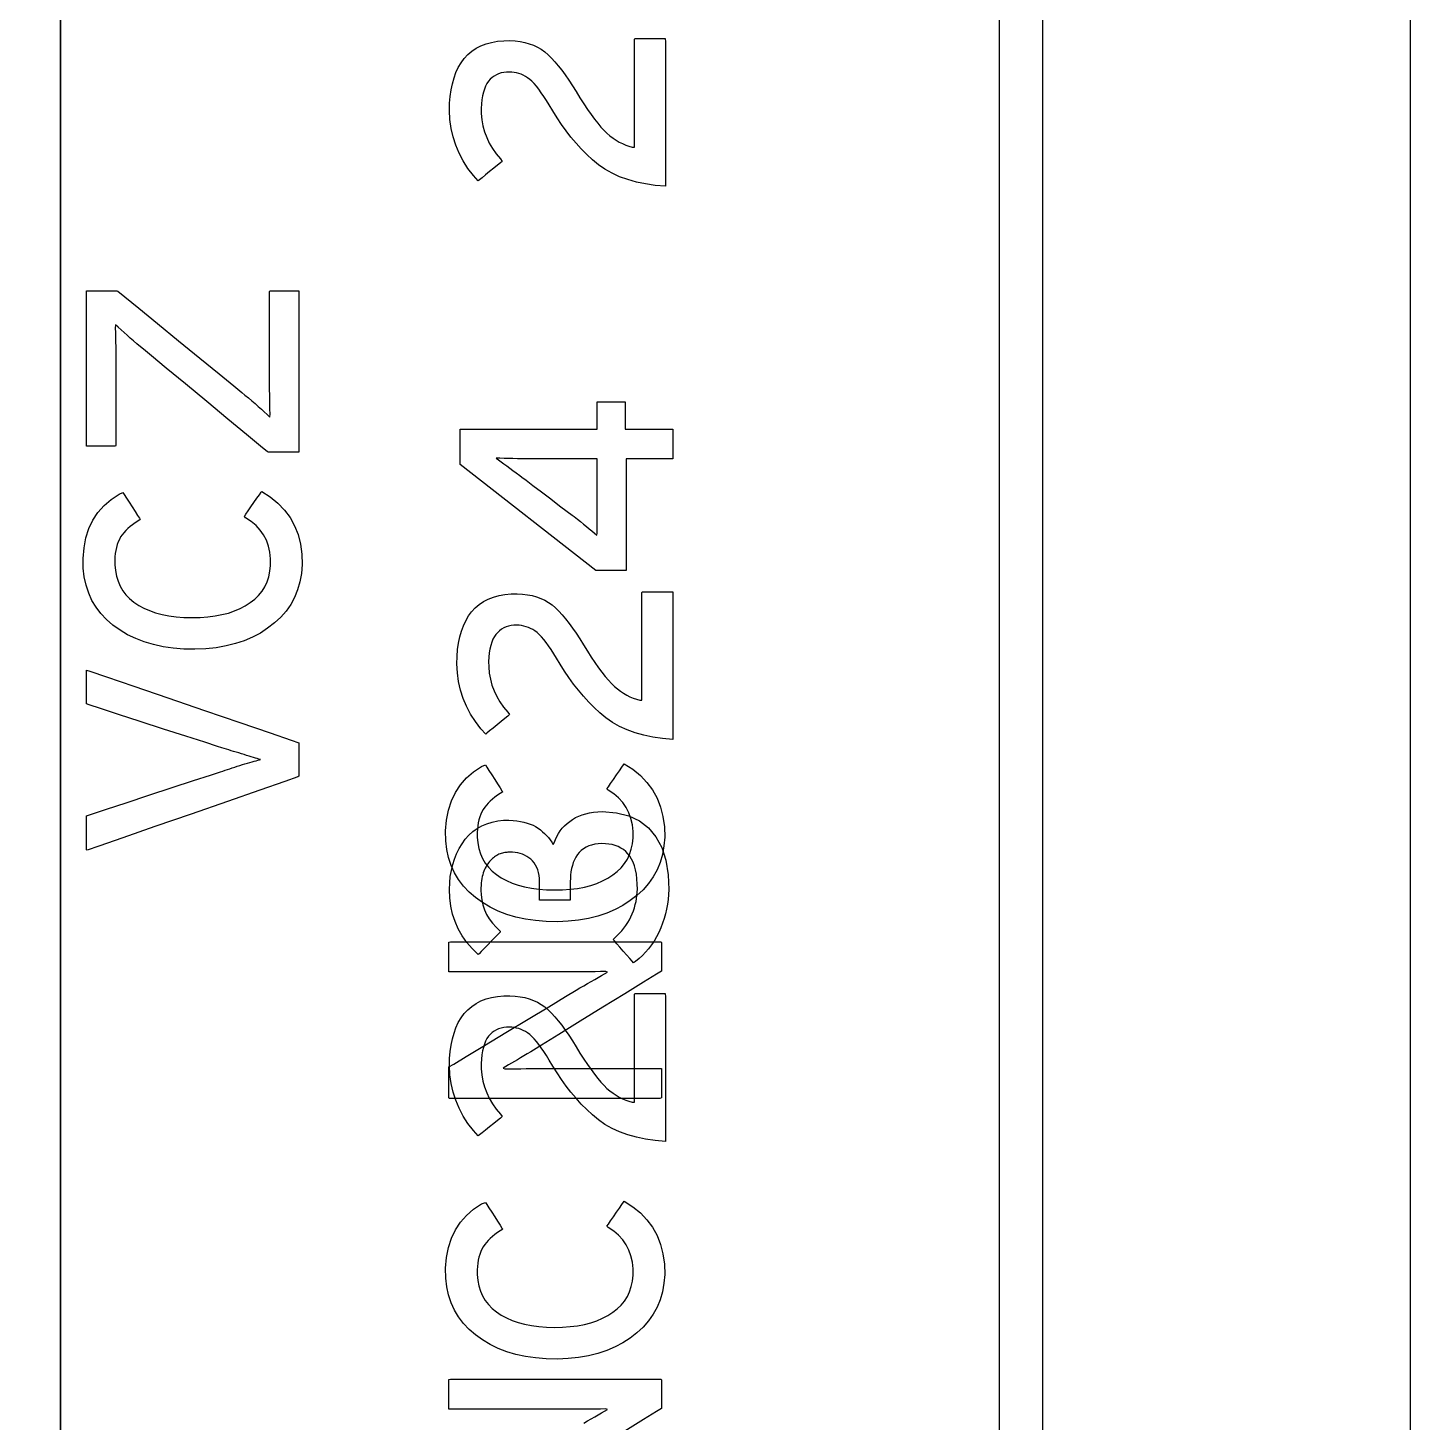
# Model space of a CAD drawing. Extents: x 1 to 47.7, y 0.2 to 33.5.
# Drawn here: x 35.927 to 36.559, y 14.195 to 14.833 of the extents above; entities that cross this region are included whole.
import ezdxf

# ---------------------------------------------------------------- set-up
doc = ezdxf.new("R2010")
doc.units = 0
doc.header["$MEASUREMENT"] = 0
for name, color, linetype in [('1_1__SCREW_TERMINAL_BLOCK_', 7, 'CONTINUOUS'), ('1_2__SCREW_TERMINAL_BLOCK_', 7, 'CONTINUOUS'), ('1_3__CONNECTORIZED_RELAY__', 7, 'CONTINUOUS'), ('1_4__CONNECTORIZED_RELAY__', 7, 'CONTINUOUS'), ('6_0____DWG', 7, 'CONTINUOUS')]:
    doc.layers.add(name, color=color, linetype=linetype)

msp = doc.modelspace()

# ---------------------------------------------------------------- linework, layer by layer
at = {"layer": '1_1__SCREW_TERMINAL_BLOCK_'}
for points in [[(36.39116, 14.14722), (36.39116, 14.19987), (36.39116, 14.25163), (36.39116, 14.30248), (36.39116, 14.35241), (36.39116, 14.40141), (36.39116, 14.44947), (36.39116, 14.49657), (36.39116, 14.5427), (36.39116, 14.58785), (36.39116, 14.632), (36.39116, 14.67515), (36.39116, 14.71727), (36.39116, 14.75836), (36.39116, 14.79841), (36.39116, 14.83739)], [(36.37116, 14.83481), (36.37116, 14.81077), (36.37116, 14.78559), (36.37116, 14.7593), (36.37116, 14.73189), (36.37116, 14.70339), (36.37116, 14.6738), (36.37116, 14.64314), (36.37116, 14.61142), (36.37116, 14.57865), (36.37116, 14.54485), (36.37116, 14.51001), (36.37117, 14.47417), (36.37117, 14.43733), (36.37117, 14.39949), (36.37117, 14.36068), (36.37117, 14.32091), (36.37117, 14.28018), (36.37117, 14.23852), (36.37117, 14.19592), (36.37117, 14.15241)]]:
    msp.add_lwpolyline(points, dxfattribs=at)
for points in [[(36.21848, 14.76066), (36.21382, 14.76106), (36.2094, 14.7617), (36.20521, 14.76257), (36.20126, 14.76368), (36.19756, 14.76502), (36.19409, 14.7666), (36.19085, 14.76842), (36.18786, 14.77047), (36.18511, 14.77276), (36.18251, 14.77519), (36.18002, 14.77773), (36.17761, 14.78037), (36.1753, 14.78311), (36.17308, 14.78595), (36.17095, 14.78889), (36.16892, 14.79193), (36.16698, 14.79507), (36.16537, 14.79782), (36.16411, 14.79985), (36.16289, 14.80172), (36.16171, 14.80342), (36.16057, 14.80497), (36.15947, 14.80635), (36.15841, 14.80758), (36.1574, 14.80864), (36.15642, 14.80954), (36.15546, 14.81025), (36.15448, 14.81086), (36.15348, 14.81139), (36.15247, 14.81183), (36.15143, 14.8122), (36.15038, 14.81249), (36.14932, 14.8127), (36.14823, 14.81283), (36.14712, 14.81288), (36.14582, 14.81284), (36.14456, 14.81269), (36.14336, 14.81244), (36.14223, 14.81208), (36.14117, 14.81162), (36.14018, 14.81105), (36.13926, 14.81037), (36.13841, 14.80959), (36.13762, 14.8087), (36.13689, 14.80764), (36.13625, 14.80644), (36.13569, 14.8051), (36.13523, 14.80361), (36.13485, 14.80199), (36.13457, 14.80022), (36.13437, 14.79831), (36.13427, 14.79626), (36.13428, 14.79385), (36.13454, 14.79101), (36.13504, 14.78824), (36.13578, 14.78554), (36.13675, 14.78291), (36.13796, 14.78035), (36.13941, 14.77786), (36.1411, 14.77545), (36.14303, 14.77311), (36.14383, 14.77199), (36.14304, 14.77135), (36.14169, 14.77025), (36.13998, 14.76886), (36.13811, 14.76734), (36.13627, 14.76584), (36.13466, 14.76453), (36.13348, 14.76356), (36.13291, 14.76311), (36.13071, 14.76556), (36.12819, 14.76884), (36.126, 14.77225), (36.12414, 14.77578), (36.1226, 14.77943), (36.1214, 14.7832), (36.12051, 14.7871), (36.11996, 14.79112), (36.11974, 14.79526), (36.11982, 14.79857), (36.12007, 14.80172), (36.12048, 14.8047), (36.12106, 14.80751), (36.12181, 14.81016), (36.12272, 14.81263), (36.12379, 14.81495), (36.12503, 14.81709), (36.12645, 14.81907), (36.1281, 14.82084), (36.12992, 14.8224), (36.13192, 14.82374), (36.1341, 14.82486), (36.13646, 14.82577), (36.13899, 14.82646), (36.14171, 14.82694), (36.1446, 14.82719), (36.14737, 14.82723), (36.14974, 14.82709), (36.152, 14.82681), (36.15416, 14.82639), (36.1562, 14.82583), (36.15813, 14.82512), (36.15996, 14.82427), (36.16167, 14.82327), (36.16328, 14.82213), (36.16481, 14.82081), (36.16634, 14.81929), (36.1679, 14.81761), (36.16948, 14.81575), (36.17107, 14.81373), (36.17269, 14.81153), (36.17433, 14.80917), (36.17598, 14.80663), (36.17766, 14.80393), (36.17943, 14.80102), (36.18116, 14.7983), (36.18284, 14.79577), (36.18447, 14.79345), (36.18604, 14.79133), (36.18755, 14.78942), (36.18901, 14.78771), (36.19042, 14.7862), (36.19177, 14.7849), (36.19315, 14.78374), (36.19454, 14.78268), (36.19595, 14.78173), (36.19739, 14.78088), (36.19885, 14.78014), (36.20033, 14.77951), (36.20183, 14.77898), (36.20335, 14.77856), (36.20437, 14.77854), (36.20437, 14.78144), (36.20437, 14.78703), (36.20437, 14.79445), (36.20437, 14.8028), (36.20437, 14.81119), (36.20437, 14.81876), (36.20437, 14.8246), (36.20437, 14.82784), (36.20454, 14.82821), (36.20554, 14.82821), (36.20726, 14.82821), (36.20944, 14.82821), (36.21183, 14.82821), (36.21417, 14.82821), (36.21622, 14.82821), (36.21773, 14.82821), (36.21845, 14.82821), (36.21848, 14.82671), (36.21848, 14.82102), (36.21848, 14.81219), (36.21848, 14.80144), (36.21848, 14.78996), (36.21848, 14.77894), (36.21848, 14.76958), (36.21848, 14.76309)], [(36.18962, 14.47466), (36.19606, 14.47411), (36.20174, 14.47268), (36.20665, 14.47038), (36.21079, 14.46721), (36.21417, 14.46316), (36.21679, 14.45824), (36.21863, 14.45245), (36.21972, 14.44578), (36.22003, 14.43904), (36.21992, 14.43676), (36.21971, 14.43451), (36.2194, 14.43228), (36.21899, 14.43007), (36.21848, 14.42789), (36.21787, 14.42573), (36.21716, 14.4236), (36.21635, 14.42149), (36.21543, 14.41941), (36.2144, 14.41739), (36.21329, 14.41548), (36.21209, 14.41367), (36.21082, 14.41197), (36.20946, 14.41036), (36.20801, 14.40886), (36.20649, 14.40747), (36.20488, 14.40617), (36.20386, 14.40555), (36.20327, 14.40623), (36.20219, 14.40746), (36.20079, 14.40907), (36.19922, 14.41087), (36.19765, 14.41266), (36.19625, 14.41427), (36.19517, 14.41551), (36.19458, 14.41619), (36.19522, 14.41686), (36.1964, 14.41794), (36.19752, 14.41905), (36.19856, 14.42021), (36.19953, 14.42139), (36.20043, 14.42262), (36.20126, 14.42388), (36.20201, 14.42518), (36.2027, 14.42652), (36.20331, 14.42791), (36.20385, 14.42931), (36.20433, 14.43071), (36.20473, 14.43212), (36.20505, 14.43353), (36.20531, 14.43494), (36.2055, 14.43635), (36.20562, 14.43777), (36.20566, 14.4392), (36.20562, 14.44152), (36.20547, 14.44385), (36.20521, 14.446), (36.20484, 14.448), (36.20436, 14.44982), (36.20377, 14.45147), (36.20306, 14.45296), (36.20225, 14.45428), (36.20132, 14.45543), (36.20034, 14.45641), (36.19927, 14.45727), (36.19812, 14.45802), (36.19688, 14.45865), (36.19555, 14.45916), (36.19413, 14.45956), (36.19263, 14.45984), (36.19105, 14.46), (36.18937, 14.46004), (36.18773, 14.45993), (36.18619, 14.45971), (36.18476, 14.45938), (36.18342, 14.45894), (36.18218, 14.45838), (36.18104, 14.4577), (36.18001, 14.45691), (36.17907, 14.45601), (36.17825, 14.45499), (36.17754, 14.45386), (36.17691, 14.45266), (36.17638, 14.45139), (36.17593, 14.45004), (36.17557, 14.44862), (36.1753, 14.44713), (36.17512, 14.44556), (36.17502, 14.44391), (36.17501, 14.44288), (36.17501, 14.44232), (36.17501, 14.44131), (36.17501, 14.44), (36.17501, 14.43853), (36.17501, 14.43706), (36.17501, 14.43575), (36.17501, 14.43474), (36.17501, 14.43418), (36.17484, 14.43412), (36.17383, 14.43412), (36.17213, 14.43412), (36.16998, 14.43412), (36.16761, 14.43412), (36.16529, 14.43412), (36.16324, 14.43412), (36.16171, 14.43412), (36.16095, 14.43412), (36.1609, 14.43428), (36.1609, 14.43497), (36.1609, 14.43607), (36.1609, 14.43743), (36.1609, 14.43889), (36.1609, 14.44031), (36.1609, 14.44154), (36.1609, 14.44242), (36.1609, 14.44281), (36.16086, 14.44409), (36.16073, 14.44549), (36.16049, 14.4468), (36.16014, 14.44803), (36.1597, 14.44917), (36.15915, 14.45023), (36.1585, 14.45121), (36.15775, 14.45209), (36.15689, 14.45289), (36.156, 14.45358), (36.15507, 14.45418), (36.1541, 14.4547), (36.15309, 14.45514), (36.15203, 14.4555), (36.15093, 14.45577), (36.14979, 14.45597), (36.1486, 14.45608), (36.14747, 14.45611), (36.14699, 14.4561), (36.1465, 14.45607), (36.14601, 14.45603), (36.14551, 14.45597), (36.145, 14.45589), (36.14448, 14.4558), (36.14396, 14.45569), (36.14342, 14.45556), (36.14289, 14.4554), (36.14236, 14.45517), (36.14184, 14.45491), (36.14134, 14.45462), (36.14084, 14.45431), (36.14036, 14.45396), (36.13989, 14.45359), (36.13943, 14.45319), (36.13899, 14.45276), (36.13854, 14.4523), (36.13808, 14.45181), (36.13765, 14.45128), (36.13723, 14.45073), (36.13684, 14.45013), (36.13646, 14.44951), (36.13611, 14.44885), (36.13578, 14.44815), (36.13546, 14.44742), (36.13518, 14.44665), (36.13494, 14.44581), (36.13473, 14.44493), (36.13455, 14.44401), (36.1344, 14.44303), (36.13428, 14.44202), (36.1342, 14.44095), (36.13414, 14.43985), (36.13412, 14.43869), (36.13419, 14.43662), (36.13449, 14.43425), (36.13502, 14.43197), (36.13577, 14.42977), (36.13674, 14.42765), (36.13794, 14.42561), (36.13937, 14.42366), (36.14102, 14.42178), (36.14289, 14.41999), (36.1429, 14.41947), (36.14201, 14.41856), (36.14066, 14.41718), (36.13902, 14.41552), (36.13729, 14.41376), (36.13563, 14.41207), (36.13423, 14.41065), (36.13326, 14.40966), (36.13289, 14.40929), (36.13012, 14.412), (36.12767, 14.41486), (36.12555, 14.41788), (36.12376, 14.42105), (36.1223, 14.42436), (36.12117, 14.42783), (36.12036, 14.43145), (36.11989, 14.43522), (36.11974, 14.43901), (36.11985, 14.44204), (36.12013, 14.44495), (36.12059, 14.44773), (36.12122, 14.45041), (36.12203, 14.45296), (36.123, 14.4554), (36.12415, 14.45772), (36.12547, 14.45992), (36.12697, 14.46201), (36.12863, 14.46389), (36.13045, 14.46554), (36.13242, 14.46697), (36.13454, 14.46817), (36.1368, 14.46914), (36.13922, 14.46989), (36.14179, 14.4704), (36.14451, 14.47069), (36.14696, 14.47073), (36.14881, 14.47062), (36.15057, 14.47043), (36.15224, 14.47017), (36.15381, 14.46984), (36.15529, 14.46943), (36.15667, 14.46896), (36.15795, 14.4684), (36.15915, 14.46778), (36.16026, 14.46707), (36.16132, 14.46629), (36.16232, 14.46548), (36.16327, 14.46462), (36.16417, 14.46371), (36.16501, 14.46276), (36.16579, 14.46176), (36.16652, 14.46072), (36.16719, 14.45963), (36.16769, 14.4604), (36.16823, 14.46188), (36.16886, 14.46328), (36.16959, 14.46461), (36.17042, 14.46587), (36.17134, 14.46706), (36.17237, 14.46818), (36.17349, 14.46923), (36.17472, 14.4702), (36.17601, 14.47111), (36.17739, 14.47192), (36.17886, 14.47262), (36.18042, 14.47322), (36.18208, 14.47371), (36.18383, 14.4741), (36.18566, 14.47439), (36.18759, 14.47458)], [(36.21848, 14.32387), (36.21382, 14.32427), (36.2094, 14.32491), (36.20521, 14.32578), (36.20126, 14.32689), (36.19756, 14.32824), (36.19409, 14.32982), (36.19085, 14.33163), (36.18786, 14.33368), (36.18511, 14.33596), (36.18251, 14.3384), (36.18002, 14.34094), (36.17761, 14.34358), (36.1753, 14.34632), (36.17308, 14.34916), (36.17095, 14.3521), (36.16892, 14.35515), (36.16698, 14.35829), (36.16537, 14.36103), (36.16411, 14.36307), (36.16289, 14.36493), (36.16171, 14.36664), (36.16057, 14.36819), (36.15947, 14.36957), (36.15841, 14.37079), (36.1574, 14.37185), (36.15642, 14.37274), (36.15546, 14.37346), (36.15448, 14.37407), (36.15348, 14.3746), (36.15247, 14.37505), (36.15143, 14.37541), (36.15038, 14.3757), (36.14932, 14.37591), (36.14823, 14.37604), (36.14712, 14.37608), (36.14582, 14.37604), (36.14456, 14.3759), (36.14336, 14.37564), (36.14223, 14.37529), (36.14117, 14.37482), (36.14018, 14.37425), (36.13926, 14.37358), (36.13841, 14.3728), (36.13762, 14.37191), (36.13689, 14.37085), (36.13625, 14.36965), (36.13569, 14.3683), (36.13523, 14.36682), (36.13485, 14.36519), (36.13457, 14.36343), (36.13437, 14.36152), (36.13427, 14.35948), (36.13428, 14.35707), (36.13454, 14.35422), (36.13504, 14.35145), (36.13578, 14.34875), (36.13675, 14.34612), (36.13796, 14.34356), (36.13941, 14.34108), (36.1411, 14.33866), (36.14303, 14.33632), (36.14383, 14.3352), (36.14304, 14.33455), (36.14169, 14.33346), (36.13998, 14.33207), (36.13811, 14.33055), (36.13627, 14.32905), (36.13466, 14.32774), (36.13348, 14.32678), (36.13291, 14.32632), (36.13071, 14.32877), (36.12819, 14.33206), (36.126, 14.33546), (36.12414, 14.33899), (36.1226, 14.34264), (36.1214, 14.34642), (36.12051, 14.35032), (36.11996, 14.35434), (36.11974, 14.35848), (36.11982, 14.36179), (36.12007, 14.36493), (36.12048, 14.36791), (36.12106, 14.37072), (36.12181, 14.37337), (36.12272, 14.37585), (36.12379, 14.37816), (36.12503, 14.3803), (36.12645, 14.38227), (36.1281, 14.38405), (36.12992, 14.38561), (36.13192, 14.38695), (36.1341, 14.38807), (36.13646, 14.38898), (36.13899, 14.38968), (36.14171, 14.39015), (36.1446, 14.39041), (36.14737, 14.39045), (36.14974, 14.39031), (36.152, 14.39003), (36.15416, 14.38961), (36.1562, 14.38905), (36.15813, 14.38834), (36.15996, 14.38748), (36.16167, 14.38649), (36.16328, 14.38535), (36.16481, 14.38403), (36.16634, 14.38251), (36.1679, 14.38083), (36.16948, 14.37897), (36.17107, 14.37694), (36.17269, 14.37475), (36.17433, 14.37238), (36.17598, 14.36984), (36.17766, 14.36713), (36.17943, 14.36423), (36.18116, 14.3615), (36.18284, 14.35898), (36.18447, 14.35666), (36.18604, 14.35454), (36.18755, 14.35263), (36.18901, 14.35092), (36.19042, 14.34941), (36.19177, 14.3481), (36.19315, 14.34694), (36.19454, 14.34589), (36.19595, 14.34494), (36.19739, 14.34409), (36.19885, 14.34336), (36.20033, 14.34272), (36.20183, 14.3422), (36.20335, 14.34177), (36.20437, 14.34176), (36.20437, 14.34465), (36.20437, 14.35025), (36.20437, 14.35766), (36.20437, 14.36601), (36.20437, 14.3744), (36.20437, 14.38197), (36.20437, 14.38781), (36.20437, 14.39104), (36.20454, 14.39141), (36.20554, 14.39141), (36.20726, 14.39141), (36.20944, 14.39141), (36.21183, 14.39141), (36.21417, 14.39141), (36.21622, 14.39141), (36.21773, 14.39141), (36.21845, 14.39141), (36.21848, 14.38991), (36.21848, 14.38422), (36.21848, 14.3754), (36.21848, 14.36465), (36.21848, 14.35316), (36.21848, 14.34214), (36.21848, 14.33279), (36.21848, 14.3263)]]:
    msp.add_lwpolyline(points, close=True, dxfattribs=at)
at = {"layer": '1_2__SCREW_TERMINAL_BLOCK_'}
for points in [[(35.94187, 12.44902), (35.94187, 15.08261)], [(36.39116, 14.14722), (36.39116, 14.19987), (36.39116, 14.25163), (36.39116, 14.30248), (36.39116, 14.35241), (36.39116, 14.40141), (36.39116, 14.44947), (36.39116, 14.49657), (36.39116, 14.5427), (36.39116, 14.58785), (36.39116, 14.632), (36.39116, 14.67515), (36.39116, 14.71727), (36.39116, 14.75836), (36.39116, 14.79841), (36.39116, 14.83739)], [(36.37116, 14.83481), (36.37116, 14.81077), (36.37116, 14.78559), (36.37116, 14.7593), (36.37116, 14.73189), (36.37116, 14.70339), (36.37116, 14.6738), (36.37116, 14.64314), (36.37116, 14.61142), (36.37116, 14.57865), (36.37116, 14.54485), (36.37116, 14.51001), (36.37117, 14.47417), (36.37117, 14.43733), (36.37117, 14.39949), (36.37117, 14.36068), (36.37117, 14.32091), (36.37117, 14.28018), (36.37117, 14.23852), (36.37117, 14.19592), (36.37117, 14.15241)], [(36.18114, 14.19506), (36.18288, 14.19606), (36.18456, 14.19703), (36.18618, 14.19795), (36.18773, 14.19883), (36.18922, 14.19966), (36.19065, 14.20045), (36.19202, 14.2012), (36.19124, 14.20149), (36.18883, 14.20146), (36.18636, 14.20144), (36.18381, 14.20142), (36.1812, 14.2014), (36.17852, 14.20139), (36.17577, 14.20138), (36.17295, 14.20138), (36.17007, 14.20138), (36.16829, 14.20138), (36.16379, 14.20138), (36.15701, 14.20138), (36.14887, 14.20138), (36.14027, 14.20138), (36.13213, 14.20138), (36.12536, 14.20138), (36.12085, 14.20138), (36.11949, 14.20139), (36.11949, 14.20202), (36.11949, 14.20345), (36.11949, 14.20543), (36.11949, 14.20771), (36.11949, 14.21005), (36.11949, 14.21219), (36.11949, 14.21389), (36.11949, 14.21489), (36.12018, 14.21506), (36.12647, 14.21506), (36.13793, 14.21506), (36.15279, 14.21506), (36.16928, 14.21506), (36.18565, 14.21506), (36.20012, 14.21506), (36.21095, 14.21506), (36.21637, 14.21506), (36.21667, 14.2148), (36.21667, 14.21371), (36.21667, 14.21196), (36.21667, 14.20982), (36.21667, 14.20752), (36.21667, 14.20531), (36.21667, 14.20343), (36.21667, 14.20212), (36.21667, 14.20163), (36.21445, 14.20026), (36.20852, 14.19661), (36.19998, 14.19136)]]:
    msp.add_lwpolyline(points, dxfattribs=at)
for points in [[(36.19965, 14.49654), (36.2036, 14.494), (36.20707, 14.49116), (36.21007, 14.48801), (36.21261, 14.48456), (36.21467, 14.48081), (36.21627, 14.47676), (36.21739, 14.47241), (36.21805, 14.46775), (36.2182, 14.46303), (36.21785, 14.45896), (36.21715, 14.4551), (36.21609, 14.45145), (36.21468, 14.44802), (36.21292, 14.44479), (36.2108, 14.44177), (36.20833, 14.43896), (36.2055, 14.43636), (36.20238, 14.43395), (36.19905, 14.43177), (36.19548, 14.42987), (36.19167, 14.42825), (36.18762, 14.4269), (36.18334, 14.42584), (36.17882, 14.42506), (36.17407, 14.42455), (36.16908, 14.42433), (36.164, 14.42443), (36.15914, 14.42482), (36.15452, 14.42549), (36.15012, 14.42644), (36.14596, 14.42767), (36.14203, 14.42918), (36.13833, 14.43097), (36.13486, 14.43304), (36.13163, 14.43538), (36.12871, 14.4379), (36.12613, 14.44062), (36.12391, 14.44355), (36.12204, 14.4467), (36.12051, 14.45005), (36.11934, 14.45361), (36.11852, 14.45739), (36.11805, 14.46137), (36.11797, 14.46586), (36.11839, 14.47077), (36.11928, 14.47533), (36.12064, 14.47954), (36.12247, 14.48339), (36.12477, 14.48689), (36.12753, 14.49004), (36.13076, 14.49283), (36.13446, 14.49527), (36.13618, 14.49598), (36.13678, 14.49504), (36.13778, 14.49349), (36.13905, 14.49153), (36.14042, 14.4894), (36.14176, 14.48733), (36.14292, 14.48553), (36.14375, 14.48423), (36.14412, 14.48366), (36.14297, 14.48296), (36.14171, 14.48213), (36.14053, 14.48128), (36.13943, 14.48041), (36.13841, 14.47951), (36.13748, 14.47859), (36.13662, 14.47765), (36.13584, 14.47669), (36.13514, 14.47569), (36.13455, 14.47459), (36.13403, 14.47343), (36.13359, 14.47221), (36.13322, 14.47091), (36.13292, 14.46956), (36.13269, 14.46813), (36.13254, 14.46664), (36.13246, 14.46509), (36.13248, 14.46301), (36.13272, 14.46032), (36.13321, 14.45779), (36.13394, 14.45541), (36.1349, 14.45319), (36.13611, 14.45113), (36.13756, 14.44923), (36.13926, 14.44748), (36.14119, 14.44589), (36.14338, 14.44443), (36.14578, 14.44312), (36.14836, 14.44199), (36.15114, 14.44103), (36.1541, 14.44024), (36.15724, 14.43963), (36.16057, 14.43918), (36.16409, 14.43891), (36.1678, 14.43882), (36.17148, 14.43889), (36.17499, 14.43914), (36.17831, 14.43956), (36.18144, 14.44015), (36.1844, 14.44092), (36.18717, 14.44185), (36.18975, 14.44296), (36.19215, 14.44424), (36.19439, 14.44569), (36.19645, 14.44726), (36.19825, 14.44898), (36.1998, 14.45087), (36.20109, 14.45291), (36.20212, 14.45511), (36.2029, 14.45746), (36.20342, 14.45997), (36.20369, 14.46264), (36.20369, 14.46561), (36.20338, 14.46866), (36.20275, 14.47151), (36.20181, 14.47416), (36.20055, 14.47661), (36.19896, 14.47886), (36.19706, 14.48092), (36.19484, 14.48277), (36.1923, 14.48443), (36.19173, 14.48507), (36.1924, 14.48604), (36.19345, 14.48756), (36.19474, 14.48942), (36.19612, 14.49142), (36.19745, 14.49335), (36.19858, 14.49498), (36.19936, 14.49612)], [(36.21667, 14.40164), (36.21445, 14.40027), (36.20852, 14.39662), (36.19998, 14.39136), (36.18994, 14.38518), (36.1795, 14.37876), (36.16978, 14.37277), (36.16187, 14.36791), (36.15688, 14.36484), (36.15528, 14.36386), (36.15376, 14.36294), (36.15228, 14.36206), (36.15084, 14.3612), (36.14944, 14.36038), (36.14809, 14.35959), (36.14678, 14.35882), (36.14552, 14.35809), (36.1443, 14.35738), (36.14509, 14.35708), (36.14742, 14.35709), (36.14983, 14.35709), (36.15232, 14.3571), (36.15488, 14.35712), (36.15752, 14.35714), (36.16023, 14.35716), (36.16302, 14.35718), (36.16588, 14.35721), (36.16767, 14.35722), (36.17219, 14.35722), (36.17899, 14.35722), (36.18717, 14.35722), (36.1958, 14.35722), (36.20398, 14.35722), (36.21079, 14.35722), (36.21531, 14.35722), (36.21667, 14.35721), (36.21667, 14.35657), (36.21667, 14.35514), (36.21667, 14.35316), (36.21667, 14.35088), (36.21667, 14.34854), (36.21667, 14.3464), (36.21667, 14.34471), (36.21667, 14.3437), (36.21599, 14.34353), (36.2097, 14.34353), (36.19824, 14.34353), (36.18338, 14.34353), (36.16689, 14.34353), (36.15052, 14.34353), (36.13604, 14.34353), (36.12522, 14.34353), (36.1198, 14.34353), (36.11949, 14.34381), (36.11949, 14.34498), (36.11949, 14.34685), (36.11949, 14.34914), (36.11949, 14.3516), (36.11949, 14.35397), (36.11949, 14.35599), (36.11949, 14.35739), (36.11949, 14.35791), (36.12166, 14.35922), (36.12743, 14.3627), (36.13574, 14.36772), (36.14551, 14.37361), (36.15567, 14.37974), (36.16513, 14.38545), (36.17282, 14.39009), (36.17768, 14.39302), (36.17933, 14.39401), (36.18114, 14.39506), (36.18288, 14.39607), (36.18456, 14.39703), (36.18618, 14.39795), (36.18773, 14.39883), (36.18922, 14.39967), (36.19065, 14.40046), (36.19202, 14.40121), (36.19124, 14.4015), (36.18883, 14.40147), (36.18636, 14.40145), (36.18381, 14.40143), (36.1812, 14.40141), (36.17852, 14.4014), (36.17577, 14.40139), (36.17295, 14.40138), (36.17007, 14.40138), (36.16829, 14.40138), (36.16379, 14.40138), (36.15701, 14.40138), (36.14887, 14.40138), (36.14027, 14.40138), (36.13213, 14.40138), (36.12536, 14.40138), (36.12085, 14.40138), (36.11949, 14.40139), (36.11949, 14.40203), (36.11949, 14.40346), (36.11949, 14.40544), (36.11949, 14.40772), (36.11949, 14.41005), (36.11949, 14.41219), (36.11949, 14.41389), (36.11949, 14.4149), (36.12018, 14.41507), (36.12647, 14.41507), (36.13793, 14.41507), (36.15279, 14.41507), (36.16928, 14.41507), (36.18565, 14.41507), (36.20012, 14.41507), (36.21095, 14.41507), (36.21637, 14.41507), (36.21667, 14.41481), (36.21667, 14.41371), (36.21667, 14.41197), (36.21667, 14.40983), (36.21667, 14.40753), (36.21667, 14.40532), (36.21667, 14.40344), (36.21667, 14.40213)], [(36.19965, 14.29654), (36.2036, 14.29399), (36.20707, 14.29115), (36.21007, 14.288), (36.21261, 14.28456), (36.21467, 14.2808), (36.21627, 14.27675), (36.21739, 14.2724), (36.21805, 14.26775), (36.2182, 14.26303), (36.21785, 14.25896), (36.21715, 14.2551), (36.21609, 14.25145), (36.21468, 14.24801), (36.21292, 14.24478), (36.2108, 14.24176), (36.20833, 14.23895), (36.2055, 14.23636), (36.20238, 14.23394), (36.19905, 14.23176), (36.19548, 14.22986), (36.19167, 14.22824), (36.18762, 14.2269), (36.18334, 14.22584), (36.17882, 14.22505), (36.17407, 14.22455), (36.16908, 14.22432), (36.164, 14.22442), (36.15914, 14.22481), (36.15452, 14.22549), (36.15012, 14.22644), (36.14596, 14.22767), (36.14203, 14.22918), (36.13833, 14.23096), (36.13486, 14.23303), (36.13163, 14.23538), (36.12871, 14.23789), (36.12613, 14.24061), (36.12391, 14.24355), (36.12204, 14.24669), (36.12051, 14.25004), (36.11934, 14.25361), (36.11852, 14.25738), (36.11805, 14.26136), (36.11797, 14.26585), (36.11839, 14.27076), (36.11928, 14.27533), (36.12064, 14.27953), (36.12247, 14.28339), (36.12477, 14.28689), (36.12753, 14.29003), (36.13076, 14.29283), (36.13446, 14.29527), (36.13618, 14.29597), (36.13678, 14.29504), (36.13778, 14.29348), (36.13905, 14.29152), (36.14042, 14.2894), (36.14176, 14.28732), (36.14292, 14.28552), (36.14375, 14.28423), (36.14412, 14.28366), (36.14297, 14.28295), (36.14171, 14.28212), (36.14053, 14.28127), (36.13943, 14.2804), (36.13841, 14.27951), (36.13748, 14.27859), (36.13662, 14.27765), (36.13584, 14.27668), (36.13514, 14.27568), (36.13455, 14.27459), (36.13403, 14.27343), (36.13359, 14.2722), (36.13322, 14.27091), (36.13292, 14.26955), (36.13269, 14.26813), (36.13254, 14.26664), (36.13246, 14.26508), (36.13248, 14.263), (36.13272, 14.26031), (36.13321, 14.25778), (36.13394, 14.25541), (36.1349, 14.25319), (36.13611, 14.25113), (36.13756, 14.24922), (36.13926, 14.24747), (36.14119, 14.24588), (36.14338, 14.24442), (36.14578, 14.24312), (36.14836, 14.24199), (36.15114, 14.24103), (36.1541, 14.24024), (36.15724, 14.23962), (36.16057, 14.23918), (36.16409, 14.23891), (36.1678, 14.23881), (36.17148, 14.23889), (36.17499, 14.23913), (36.17831, 14.23955), (36.18144, 14.24015), (36.1844, 14.24091), (36.18717, 14.24185), (36.18975, 14.24296), (36.19215, 14.24424), (36.19439, 14.24568), (36.19645, 14.24725), (36.19825, 14.24898), (36.1998, 14.25086), (36.20109, 14.2529), (36.20212, 14.2551), (36.2029, 14.25746), (36.20342, 14.25997), (36.20369, 14.26263), (36.20369, 14.26561), (36.20338, 14.26866), (36.20275, 14.2715), (36.20181, 14.27415), (36.20055, 14.2766), (36.19896, 14.27886), (36.19706, 14.28091), (36.19484, 14.28277), (36.1923, 14.28442), (36.19173, 14.28506), (36.1924, 14.28603), (36.19345, 14.28755), (36.19474, 14.28942), (36.19612, 14.29142), (36.19745, 14.29334), (36.19858, 14.29498), (36.19936, 14.29611)]]:
    msp.add_lwpolyline(points, close=True, dxfattribs=at)
at = {"layer": '1_3__CONNECTORIZED_RELAY__'}
for points in [[(36.37116, 14.86327), (36.37116, 14.82529), (36.37116, 14.78457), (36.37116, 14.74117), (36.37116, 14.69513), (36.37116, 14.64649), (36.37116, 14.5953), (36.37116, 14.54161), (36.37117, 14.48545), (36.37117, 14.42688), (36.37117, 14.36595), (36.37117, 14.30269), (36.37117, 14.23715), (36.37117, 14.16938)], [(36.39116, 14.17073), (36.39116, 14.22298), (36.39116, 14.27434), (36.39116, 14.32478), (36.39116, 14.3743), (36.39116, 14.42289), (36.39116, 14.47052), (36.39116, 14.51719), (36.39116, 14.56289), (36.39116, 14.6076), (36.39116, 14.65131), (36.39116, 14.694), (36.39116, 14.73566), (36.39116, 14.77629), (36.39116, 14.81586), (36.39116, 14.85437)], [(36.20003, 14.64962), (36.22187, 14.64962), (36.22187, 14.63593), (36.20051, 14.63593), (36.20051, 14.58496), (36.1866, 14.58496), (36.12469, 14.63346), (36.12469, 14.64962), (36.18722, 14.64962), (36.18722, 14.6621), (36.20003, 14.6621), (36.20003, 14.64962)]]:
    msp.add_lwpolyline(points, dxfattribs=at)
for points in [[(36.05089, 14.63901), (36.05037, 14.63901), (36.04899, 14.63901), (36.04701, 14.63901), (36.04467, 14.63901), (36.04225, 14.63901), (36.03998, 14.63901), (36.03815, 14.63901), (36.03699, 14.63901), (36.03654, 14.63916), (36.03334, 14.64181), (36.02695, 14.6471), (36.0184, 14.65417), (36.00873, 14.66216), (35.999, 14.67022), (35.99023, 14.67748), (35.98346, 14.68307), (35.97975, 14.68615), (35.97841, 14.68726), (35.97681, 14.6886), (35.97526, 14.68992), (35.97377, 14.69121), (35.97232, 14.69248), (35.97092, 14.69372), (35.96958, 14.69494), (35.96828, 14.69613), (35.96704, 14.6973), (35.96691, 14.69577), (35.96697, 14.69373), (35.96701, 14.69162), (35.96705, 14.68945), (35.96708, 14.6872), (35.96711, 14.68488), (35.96712, 14.68249), (35.96713, 14.68003), (35.96714, 14.67784), (35.96714, 14.67617), (35.96714, 14.6724), (35.96714, 14.66718), (35.96714, 14.66116), (35.96714, 14.655), (35.96714, 14.64936), (35.96714, 14.64489), (35.96714, 14.64224), (35.96704, 14.64179), (35.96617, 14.64179), (35.96459, 14.64179), (35.96254, 14.64179), (35.96026, 14.64179), (35.958, 14.64179), (35.956, 14.64179), (35.9545, 14.64179), (35.95375, 14.64179), (35.95371, 14.64315), (35.95371, 14.64896), (35.95371, 14.65818), (35.95371, 14.66952), (35.95371, 14.68169), (35.95371, 14.69339), (35.95371, 14.70335), (35.95371, 14.71027), (35.95371, 14.71286), (35.95422, 14.71286), (35.9556, 14.71286), (35.95758, 14.71286), (35.9599, 14.71286), (35.96232, 14.71286), (35.96457, 14.71286), (35.9664, 14.71286), (35.96756, 14.71286), (35.96801, 14.71272), (35.97121, 14.7101), (35.97761, 14.70487), (35.98616, 14.69788), (35.99584, 14.68998), (36.00558, 14.68201), (36.01436, 14.67484), (36.02113, 14.6693), (36.02485, 14.66626), (36.0262, 14.66517), (36.02781, 14.66385), (36.02936, 14.66255), (36.03087, 14.66126), (36.03231, 14.66), (36.03371, 14.65875), (36.03505, 14.65752), (36.03633, 14.65631), (36.03756, 14.65512), (36.03768, 14.65664), (36.03763, 14.65868), (36.03759, 14.66079), (36.03755, 14.66297), (36.03752, 14.66522), (36.03749, 14.66754), (36.03747, 14.66993), (36.03746, 14.67238), (36.03746, 14.67458), (36.03746, 14.67635), (36.03746, 14.68036), (36.03746, 14.6859), (36.03746, 14.69229), (36.03746, 14.69883), (36.03746, 14.70482), (36.03746, 14.70957), (36.03746, 14.71239), (36.03756, 14.71286), (36.03843, 14.71286), (36.04001, 14.71286), (36.04206, 14.71286), (36.04434, 14.71286), (36.0466, 14.71286), (36.0486, 14.71286), (36.0501, 14.71286), (36.05085, 14.71286), (36.05089, 14.71146), (36.05089, 14.70541), (36.05089, 14.69583), (36.05089, 14.68405), (36.05089, 14.67141), (36.05089, 14.65924), (36.05089, 14.6489), (36.05089, 14.64171)], [(36.14105, 14.63633), (36.14217, 14.63553), (36.14337, 14.63469), (36.14463, 14.63378), (36.14595, 14.63281), (36.14734, 14.63179), (36.14879, 14.63071), (36.15031, 14.62957), (36.15189, 14.62838), (36.1529, 14.62761), (36.15477, 14.62619), (36.1579, 14.62382), (36.16182, 14.62085), (36.16605, 14.61764), (36.17011, 14.61456), (36.17352, 14.61198), (36.1758, 14.61025), (36.17671, 14.60956), (36.17823, 14.6084), (36.17969, 14.60726), (36.18108, 14.60616), (36.18241, 14.60509), (36.18367, 14.60405), (36.18486, 14.60305), (36.18599, 14.60207), (36.18706, 14.60112), (36.18735, 14.60197), (36.18735, 14.60357), (36.18734, 14.60525), (36.18733, 14.60698), (36.18731, 14.60878), (36.18729, 14.61065), (36.18727, 14.61258), (36.18724, 14.61457), (36.18722, 14.6161), (36.18722, 14.61728), (36.18722, 14.61963), (36.18722, 14.62275), (36.18722, 14.62624), (36.18722, 14.6297), (36.18722, 14.63273), (36.18722, 14.63493), (36.18722, 14.63592), (36.18639, 14.63593), (36.18369, 14.63593), (36.17964, 14.63593), (36.17483, 14.63593), (36.16981, 14.63593), (36.16515, 14.63593), (36.16143, 14.63593), (36.15921, 14.63593), (36.15779, 14.63594), (36.1554, 14.63598), (36.1531, 14.63602), (36.15088, 14.63606), (36.14874, 14.6361), (36.14669, 14.63615), (36.14473, 14.63621), (36.14284, 14.63626)], [(36.03387, 14.62112), (36.03781, 14.61858), (36.04129, 14.61573), (36.04429, 14.61258), (36.04682, 14.60913), (36.04889, 14.60538), (36.05048, 14.60133), (36.05161, 14.59698), (36.05227, 14.59232), (36.05242, 14.5876), (36.05207, 14.58353), (36.05136, 14.57967), (36.05031, 14.57602), (36.0489, 14.57259), (36.04713, 14.56936), (36.04501, 14.56634), (36.04254, 14.56354), (36.03972, 14.56094), (36.03659, 14.55852), (36.03326, 14.55634), (36.02969, 14.55444), (36.02588, 14.55282), (36.02184, 14.55148), (36.01756, 14.55041), (36.01304, 14.54963), (36.00828, 14.54912), (36.00329, 14.54889), (35.99821, 14.549), (35.99336, 14.54939), (35.98873, 14.55007), (35.98434, 14.55102), (35.98018, 14.55225), (35.97624, 14.55376), (35.97255, 14.55555), (35.96908, 14.55762), (35.96584, 14.55996), (35.96292, 14.56247), (35.96035, 14.56519), (35.95812, 14.56812), (35.95625, 14.57127), (35.95473, 14.57462), (35.95356, 14.57818), (35.95274, 14.58196), (35.95227, 14.58594), (35.95219, 14.59043), (35.95261, 14.59535), (35.9535, 14.59991), (35.95485, 14.60411), (35.95668, 14.60797), (35.95898, 14.61147), (35.96174, 14.61461), (35.96497, 14.61741), (35.96867, 14.61985), (35.97039, 14.62056), (35.97099, 14.61962), (35.972, 14.61807), (35.97326, 14.61611), (35.97463, 14.61398), (35.97597, 14.61191), (35.97713, 14.61011), (35.97797, 14.60881), (35.97833, 14.60824), (35.97718, 14.60753), (35.97592, 14.6067), (35.97474, 14.60585), (35.97365, 14.60498), (35.97263, 14.60408), (35.97169, 14.60316), (35.97083, 14.60222), (35.97005, 14.60126), (35.96936, 14.60027), (35.96877, 14.59917), (35.96825, 14.59801), (35.9678, 14.59678), (35.96743, 14.59549), (35.96713, 14.59413), (35.96691, 14.59271), (35.96675, 14.59122), (35.96667, 14.58967), (35.96669, 14.58758), (35.96694, 14.58489), (35.96742, 14.58236), (35.96815, 14.57998), (35.96912, 14.57777), (35.97033, 14.5757), (35.97178, 14.5738), (35.97347, 14.57205), (35.9754, 14.57046), (35.9776, 14.56899), (35.97999, 14.56769), (35.98258, 14.56656), (35.98535, 14.5656), (35.98831, 14.56482), (35.99146, 14.5642), (35.99479, 14.56376), (35.99831, 14.56349), (36.00201, 14.5634), (36.0057, 14.56347), (36.0092, 14.56372), (36.01252, 14.56413), (36.01566, 14.56473), (36.01861, 14.56549), (36.02138, 14.56642), (36.02397, 14.56753), (36.02637, 14.56881), (36.0286, 14.57026), (36.03066, 14.57183), (36.03247, 14.57356), (36.03401, 14.57544), (36.0353, 14.57748), (36.03634, 14.57968), (36.03711, 14.58203), (36.03764, 14.58455), (36.0379, 14.58722), (36.0379, 14.59019), (36.03759, 14.59324), (36.03697, 14.59609), (36.03602, 14.59874), (36.03476, 14.60119), (36.03318, 14.60344), (36.03128, 14.60549), (36.02906, 14.60735), (36.02652, 14.60901), (36.02595, 14.60965), (36.02661, 14.61062), (36.02766, 14.61214), (36.02895, 14.614), (36.03033, 14.616), (36.03166, 14.61793), (36.03279, 14.61956), (36.03357, 14.6207)], [(36.22187, 14.50769), (36.21721, 14.50809), (36.21279, 14.50873), (36.2086, 14.5096), (36.20465, 14.51071), (36.20095, 14.51205), (36.19748, 14.51363), (36.19424, 14.51545), (36.19125, 14.5175), (36.1885, 14.51979), (36.1859, 14.52222), (36.18341, 14.52476), (36.181, 14.5274), (36.17869, 14.53014), (36.17647, 14.53298), (36.17435, 14.53592), (36.17231, 14.53896), (36.17038, 14.5421), (36.16876, 14.54485), (36.1675, 14.54688), (36.16628, 14.54875), (36.1651, 14.55045), (36.16396, 14.552), (36.16286, 14.55338), (36.16181, 14.55461), (36.16079, 14.55567), (36.15981, 14.55657), (36.15885, 14.55728), (36.15787, 14.55789), (36.15687, 14.55842), (36.15586, 14.55886), (36.15483, 14.55923), (36.15378, 14.55952), (36.15271, 14.55973), (36.15162, 14.55986), (36.15051, 14.55991), (36.14921, 14.55987), (36.14795, 14.55972), (36.14675, 14.55947), (36.14562, 14.55911), (36.14456, 14.55865), (36.14357, 14.55808), (36.14265, 14.5574), (36.1418, 14.55662), (36.14101, 14.55573), (36.14028, 14.55467), (36.13964, 14.55347), (36.13908, 14.55213), (36.13862, 14.55064), (36.13824, 14.54902), (36.13796, 14.54725), (36.13777, 14.54534), (36.13766, 14.54329), (36.13767, 14.54088), (36.13793, 14.53804), (36.13843, 14.53527), (36.13917, 14.53256), (36.14014, 14.52994), (36.14135, 14.52738), (36.1428, 14.52489), (36.14449, 14.52248), (36.14642, 14.52014), (36.14723, 14.51902), (36.14643, 14.51838), (36.14508, 14.51728), (36.14338, 14.51589), (36.1415, 14.51436), (36.13966, 14.51287), (36.13805, 14.51156), (36.13687, 14.51059), (36.13631, 14.51014), (36.1341, 14.51259), (36.13158, 14.51587), (36.12939, 14.51928), (36.12753, 14.52281), (36.12599, 14.52646), (36.12479, 14.53023), (36.12391, 14.53413), (36.12335, 14.53815), (36.12313, 14.54229), (36.12321, 14.5456), (36.12346, 14.54875), (36.12387, 14.55173), (36.12445, 14.55454), (36.1252, 14.55719), (36.12611, 14.55966), (36.12718, 14.56198), (36.12842, 14.56412), (36.12984, 14.5661), (36.13149, 14.56787), (36.13331, 14.56943), (36.13531, 14.57077), (36.13749, 14.57189), (36.13985, 14.5728), (36.14239, 14.57349), (36.1451, 14.57397), (36.14799, 14.57422), (36.15076, 14.57426), (36.15313, 14.57412), (36.15539, 14.57384), (36.15755, 14.57342), (36.15959, 14.57286), (36.16152, 14.57215), (36.16335, 14.5713), (36.16506, 14.5703), (36.16667, 14.56916), (36.1682, 14.56784), (36.16973, 14.56632), (36.17129, 14.56464), (36.17287, 14.56278), (36.17447, 14.56076), (36.17608, 14.55856), (36.17772, 14.5562), (36.17937, 14.55366), (36.18105, 14.55096), (36.18282, 14.54805), (36.18455, 14.54532), (36.18623, 14.5428), (36.18786, 14.54048), (36.18943, 14.53836), (36.19094, 14.53645), (36.1924, 14.53474), (36.19381, 14.53323), (36.19517, 14.53193), (36.19654, 14.53076), (36.19793, 14.52971), (36.19935, 14.52876), (36.20078, 14.52791), (36.20224, 14.52717), (36.20372, 14.52654), (36.20522, 14.52601), (36.20674, 14.52559), (36.20776, 14.52557), (36.20776, 14.52847), (36.20776, 14.53406), (36.20776, 14.54147), (36.20776, 14.54982), (36.20776, 14.55822), (36.20776, 14.56578), (36.20776, 14.57162), (36.20776, 14.57485), (36.20793, 14.57522), (36.20894, 14.57522), (36.21065, 14.57522), (36.21283, 14.57522), (36.21522, 14.57522), (36.21756, 14.57522), (36.21962, 14.57522), (36.22113, 14.57522), (36.22184, 14.57522), (36.22187, 14.57373), (36.22187, 14.56803), (36.22187, 14.55921), (36.22187, 14.54846), (36.22187, 14.53698), (36.22187, 14.52596), (36.22187, 14.51661), (36.22187, 14.51012)], [(36.05089, 14.50609), (36.05089, 14.50552), (36.05089, 14.504), (36.05089, 14.50181), (36.05089, 14.49924), (36.05089, 14.49658), (36.05089, 14.49412), (36.05089, 14.49214), (36.05089, 14.49093), (36.05039, 14.49052), (36.04439, 14.48844), (36.03304, 14.48449), (36.01815, 14.47932), (36.00153, 14.47354), (35.985, 14.4678), (35.97036, 14.46271), (35.95942, 14.45891), (35.95399, 14.45702), (35.95371, 14.45724), (35.95371, 14.45857), (35.95371, 14.46067), (35.95371, 14.46324), (35.95371, 14.46598), (35.95371, 14.4686), (35.95371, 14.47081), (35.95371, 14.4723), (35.95373, 14.4728), (35.95642, 14.47368), (35.96285, 14.47578), (35.97184, 14.47872), (35.98225, 14.48213), (35.99292, 14.48562), (36.0027, 14.48882), (36.01044, 14.49135), (36.01497, 14.49284), (36.01614, 14.49323), (36.01718, 14.49358), (36.01824, 14.49393), (36.01932, 14.49429), (36.02042, 14.49466), (36.02154, 14.49504), (36.02269, 14.49541), (36.02385, 14.4958), (36.02503, 14.49619), (36.02622, 14.49653), (36.02736, 14.49685), (36.02844, 14.49715), (36.02946, 14.49743), (36.03041, 14.49769), (36.0313, 14.49793), (36.03212, 14.49815), (36.03288, 14.49835), (36.03334, 14.49852), (36.03261, 14.4987), (36.03183, 14.4989), (36.03098, 14.49914), (36.03007, 14.4994), (36.0291, 14.4997), (36.02806, 14.50002), (36.02696, 14.50037), (36.02579, 14.50075), (36.02458, 14.50113), (36.02338, 14.50149), (36.0222, 14.50184), (36.02104, 14.50218), (36.01991, 14.50252), (36.01881, 14.50285), (36.01773, 14.50318), (36.01667, 14.5035), (36.01564, 14.50382), (36.01363, 14.50447), (36.00781, 14.50635), (35.99922, 14.50913), (35.98901, 14.51244), (35.97832, 14.5159), (35.96831, 14.51913), (35.96014, 14.52178), (35.95495, 14.52346), (35.95371, 14.5239), (35.95371, 14.52477), (35.95371, 14.52653), (35.95371, 14.52888), (35.95371, 14.53153), (35.95371, 14.5342), (35.95371, 14.53659), (35.95371, 14.53841), (35.95371, 14.53938), (35.95521, 14.53894), (35.96285, 14.53632), (35.97535, 14.53203), (35.99089, 14.52669), (36.00766, 14.52093), (36.02386, 14.51537), (36.03767, 14.51063), (36.04728, 14.50733)]]:
    msp.add_lwpolyline(points, close=True, dxfattribs=at)
at = {"layer": '1_4__CONNECTORIZED_RELAY__'}
for points in [[(35.92407, 15.10249), (35.92758, 15.10179), (35.93085, 15.1005), (35.9338, 15.09868), (35.93638, 15.09639), (35.93853, 15.09369), (35.9402, 15.09063), (35.94132, 15.08729), (35.94184, 15.0837), (35.94187, 15.03536), (35.94187, 14.82851), (35.94187, 14.49831), (35.94187, 14.08985)], [(36.39116, 14.16193), (36.39116, 14.21578), (36.39116, 14.26868), (36.39116, 14.32061), (36.39116, 14.37158), (36.39116, 14.42155), (36.39116, 14.47052), (36.39116, 14.51848), (36.39116, 14.5654), (36.39116, 14.61128), (36.39116, 14.6561), (36.39116, 14.69985), (36.39116, 14.74251), (36.39116, 14.78407), (36.39116, 14.82451), (36.39116, 14.86383)], [(36.37116, 14.83985), (36.37116, 14.81393), (36.37116, 14.78682), (36.37116, 14.75854), (36.37116, 14.7291), (36.37116, 14.6985), (36.37116, 14.66678), (36.37116, 14.63393), (36.37116, 14.59997), (36.37116, 14.56492), (36.37116, 14.52879), (36.37117, 14.49158), (36.37117, 14.45333), (36.37117, 14.41402), (36.37117, 14.37369), (36.37117, 14.33234), (36.37117, 14.28999), (36.37117, 14.24665), (36.37117, 14.20233), (36.37117, 14.15704)], [(36.18114, 14.19506), (36.18288, 14.19606), (36.18456, 14.19703), (36.18618, 14.19795), (36.18773, 14.19883), (36.18922, 14.19966), (36.19065, 14.20045), (36.19202, 14.2012), (36.19124, 14.20149), (36.18883, 14.20146), (36.18636, 14.20144), (36.18381, 14.20142), (36.1812, 14.2014), (36.17852, 14.20139), (36.17577, 14.20138), (36.17295, 14.20138), (36.17007, 14.20138), (36.16829, 14.20138), (36.16379, 14.20138), (36.15701, 14.20138), (36.14887, 14.20138), (36.14027, 14.20138), (36.13213, 14.20138), (36.12536, 14.20138), (36.12085, 14.20138), (36.11949, 14.20139), (36.11949, 14.20202), (36.11949, 14.20345), (36.11949, 14.20543), (36.11949, 14.20771), (36.11949, 14.21005), (36.11949, 14.21219), (36.11949, 14.21389), (36.11949, 14.21489), (36.12018, 14.21506), (36.12647, 14.21506), (36.13793, 14.21506), (36.15279, 14.21506), (36.16928, 14.21506), (36.18565, 14.21506), (36.20012, 14.21506), (36.21095, 14.21506), (36.21637, 14.21506), (36.21667, 14.2148), (36.21667, 14.21371), (36.21667, 14.21196), (36.21667, 14.20982), (36.21667, 14.20752), (36.21667, 14.20531), (36.21667, 14.20343), (36.21667, 14.20212), (36.21667, 14.20163), (36.21445, 14.20026), (36.20852, 14.19661), (36.19998, 14.19136)]]:
    msp.add_lwpolyline(points, dxfattribs=at)
for points in [[(36.19965, 14.49654), (36.2036, 14.494), (36.20707, 14.49116), (36.21007, 14.48801), (36.21261, 14.48456), (36.21467, 14.48081), (36.21627, 14.47676), (36.21739, 14.47241), (36.21805, 14.46775), (36.2182, 14.46303), (36.21785, 14.45896), (36.21715, 14.4551), (36.21609, 14.45145), (36.21468, 14.44802), (36.21292, 14.44479), (36.2108, 14.44177), (36.20833, 14.43896), (36.2055, 14.43636), (36.20238, 14.43395), (36.19905, 14.43177), (36.19548, 14.42987), (36.19167, 14.42825), (36.18762, 14.4269), (36.18334, 14.42584), (36.17882, 14.42506), (36.17407, 14.42455), (36.16908, 14.42433), (36.164, 14.42443), (36.15914, 14.42482), (36.15452, 14.42549), (36.15012, 14.42644), (36.14596, 14.42767), (36.14203, 14.42918), (36.13833, 14.43097), (36.13486, 14.43304), (36.13163, 14.43538), (36.12871, 14.4379), (36.12613, 14.44062), (36.12391, 14.44355), (36.12204, 14.4467), (36.12051, 14.45005), (36.11934, 14.45361), (36.11852, 14.45739), (36.11805, 14.46137), (36.11797, 14.46586), (36.11839, 14.47077), (36.11928, 14.47533), (36.12064, 14.47954), (36.12247, 14.48339), (36.12477, 14.48689), (36.12753, 14.49004), (36.13076, 14.49283), (36.13446, 14.49527), (36.13618, 14.49598), (36.13678, 14.49504), (36.13778, 14.49349), (36.13905, 14.49153), (36.14042, 14.4894), (36.14176, 14.48733), (36.14292, 14.48553), (36.14375, 14.48423), (36.14412, 14.48366), (36.14297, 14.48296), (36.14171, 14.48213), (36.14053, 14.48128), (36.13943, 14.48041), (36.13841, 14.47951), (36.13748, 14.47859), (36.13662, 14.47765), (36.13584, 14.47669), (36.13514, 14.47569), (36.13455, 14.47459), (36.13403, 14.47343), (36.13359, 14.47221), (36.13322, 14.47091), (36.13292, 14.46956), (36.13269, 14.46813), (36.13254, 14.46664), (36.13246, 14.46509), (36.13248, 14.46301), (36.13272, 14.46032), (36.13321, 14.45779), (36.13394, 14.45541), (36.1349, 14.45319), (36.13611, 14.45113), (36.13756, 14.44923), (36.13926, 14.44748), (36.14119, 14.44589), (36.14338, 14.44443), (36.14578, 14.44312), (36.14836, 14.44199), (36.15114, 14.44103), (36.1541, 14.44024), (36.15724, 14.43963), (36.16057, 14.43918), (36.16409, 14.43891), (36.1678, 14.43882), (36.17148, 14.43889), (36.17499, 14.43914), (36.17831, 14.43956), (36.18144, 14.44015), (36.1844, 14.44092), (36.18717, 14.44185), (36.18975, 14.44296), (36.19215, 14.44424), (36.19439, 14.44569), (36.19645, 14.44726), (36.19825, 14.44898), (36.1998, 14.45087), (36.20109, 14.45291), (36.20212, 14.45511), (36.2029, 14.45746), (36.20342, 14.45997), (36.20369, 14.46264), (36.20369, 14.46561), (36.20338, 14.46866), (36.20275, 14.47151), (36.20181, 14.47416), (36.20055, 14.47661), (36.19896, 14.47886), (36.19706, 14.48092), (36.19484, 14.48277), (36.1923, 14.48443), (36.19173, 14.48507), (36.1924, 14.48604), (36.19345, 14.48756), (36.19474, 14.48942), (36.19612, 14.49142), (36.19745, 14.49335), (36.19858, 14.49498), (36.19936, 14.49612)], [(36.21667, 14.40164), (36.21445, 14.40027), (36.20852, 14.39662), (36.19998, 14.39136), (36.18994, 14.38518), (36.1795, 14.37876), (36.16978, 14.37277), (36.16187, 14.36791), (36.15688, 14.36484), (36.15528, 14.36386), (36.15376, 14.36294), (36.15228, 14.36206), (36.15084, 14.3612), (36.14944, 14.36038), (36.14809, 14.35959), (36.14678, 14.35882), (36.14552, 14.35809), (36.1443, 14.35738), (36.14509, 14.35708), (36.14742, 14.35709), (36.14983, 14.35709), (36.15232, 14.3571), (36.15488, 14.35712), (36.15752, 14.35714), (36.16023, 14.35716), (36.16302, 14.35718), (36.16588, 14.35721), (36.16767, 14.35722), (36.17219, 14.35722), (36.17899, 14.35722), (36.18717, 14.35722), (36.1958, 14.35722), (36.20398, 14.35722), (36.21079, 14.35722), (36.21531, 14.35722), (36.21667, 14.35721), (36.21667, 14.35657), (36.21667, 14.35514), (36.21667, 14.35316), (36.21667, 14.35088), (36.21667, 14.34854), (36.21667, 14.3464), (36.21667, 14.34471), (36.21667, 14.3437), (36.21599, 14.34353), (36.2097, 14.34353), (36.19824, 14.34353), (36.18338, 14.34353), (36.16689, 14.34353), (36.15052, 14.34353), (36.13604, 14.34353), (36.12522, 14.34353), (36.1198, 14.34353), (36.11949, 14.34381), (36.11949, 14.34498), (36.11949, 14.34685), (36.11949, 14.34914), (36.11949, 14.3516), (36.11949, 14.35397), (36.11949, 14.35599), (36.11949, 14.35739), (36.11949, 14.35791), (36.12166, 14.35922), (36.12743, 14.3627), (36.13574, 14.36772), (36.14551, 14.37361), (36.15567, 14.37974), (36.16513, 14.38545), (36.17282, 14.39009), (36.17768, 14.39302), (36.17933, 14.39401), (36.18114, 14.39506), (36.18288, 14.39607), (36.18456, 14.39703), (36.18618, 14.39795), (36.18773, 14.39883), (36.18922, 14.39967), (36.19065, 14.40046), (36.19202, 14.40121), (36.19124, 14.4015), (36.18883, 14.40147), (36.18636, 14.40145), (36.18381, 14.40143), (36.1812, 14.40141), (36.17852, 14.4014), (36.17577, 14.40139), (36.17295, 14.40138), (36.17007, 14.40138), (36.16829, 14.40138), (36.16379, 14.40138), (36.15701, 14.40138), (36.14887, 14.40138), (36.14027, 14.40138), (36.13213, 14.40138), (36.12536, 14.40138), (36.12085, 14.40138), (36.11949, 14.40139), (36.11949, 14.40203), (36.11949, 14.40346), (36.11949, 14.40544), (36.11949, 14.40772), (36.11949, 14.41005), (36.11949, 14.41219), (36.11949, 14.41389), (36.11949, 14.4149), (36.12018, 14.41507), (36.12647, 14.41507), (36.13793, 14.41507), (36.15279, 14.41507), (36.16928, 14.41507), (36.18565, 14.41507), (36.20012, 14.41507), (36.21095, 14.41507), (36.21637, 14.41507), (36.21667, 14.41481), (36.21667, 14.41371), (36.21667, 14.41197), (36.21667, 14.40983), (36.21667, 14.40753), (36.21667, 14.40532), (36.21667, 14.40344), (36.21667, 14.40213)], [(36.19965, 14.29654), (36.2036, 14.29399), (36.20707, 14.29115), (36.21007, 14.288), (36.21261, 14.28456), (36.21467, 14.2808), (36.21627, 14.27675), (36.21739, 14.2724), (36.21805, 14.26775), (36.2182, 14.26303), (36.21785, 14.25896), (36.21715, 14.2551), (36.21609, 14.25145), (36.21468, 14.24801), (36.21292, 14.24478), (36.2108, 14.24176), (36.20833, 14.23895), (36.2055, 14.23636), (36.20238, 14.23394), (36.19905, 14.23176), (36.19548, 14.22986), (36.19167, 14.22824), (36.18762, 14.2269), (36.18334, 14.22584), (36.17882, 14.22505), (36.17407, 14.22455), (36.16908, 14.22432), (36.164, 14.22442), (36.15914, 14.22481), (36.15452, 14.22549), (36.15012, 14.22644), (36.14596, 14.22767), (36.14203, 14.22918), (36.13833, 14.23096), (36.13486, 14.23303), (36.13163, 14.23538), (36.12871, 14.23789), (36.12613, 14.24061), (36.12391, 14.24355), (36.12204, 14.24669), (36.12051, 14.25004), (36.11934, 14.25361), (36.11852, 14.25738), (36.11805, 14.26136), (36.11797, 14.26585), (36.11839, 14.27076), (36.11928, 14.27533), (36.12064, 14.27953), (36.12247, 14.28339), (36.12477, 14.28689), (36.12753, 14.29003), (36.13076, 14.29283), (36.13446, 14.29527), (36.13618, 14.29597), (36.13678, 14.29504), (36.13778, 14.29348), (36.13905, 14.29152), (36.14042, 14.2894), (36.14176, 14.28732), (36.14292, 14.28552), (36.14375, 14.28423), (36.14412, 14.28366), (36.14297, 14.28295), (36.14171, 14.28212), (36.14053, 14.28127), (36.13943, 14.2804), (36.13841, 14.27951), (36.13748, 14.27859), (36.13662, 14.27765), (36.13584, 14.27668), (36.13514, 14.27568), (36.13455, 14.27459), (36.13403, 14.27343), (36.13359, 14.2722), (36.13322, 14.27091), (36.13292, 14.26955), (36.13269, 14.26813), (36.13254, 14.26664), (36.13246, 14.26508), (36.13248, 14.263), (36.13272, 14.26031), (36.13321, 14.25778), (36.13394, 14.25541), (36.1349, 14.25319), (36.13611, 14.25113), (36.13756, 14.24922), (36.13926, 14.24747), (36.14119, 14.24588), (36.14338, 14.24442), (36.14578, 14.24312), (36.14836, 14.24199), (36.15114, 14.24103), (36.1541, 14.24024), (36.15724, 14.23962), (36.16057, 14.23918), (36.16409, 14.23891), (36.1678, 14.23881), (36.17148, 14.23889), (36.17499, 14.23913), (36.17831, 14.23955), (36.18144, 14.24015), (36.1844, 14.24091), (36.18717, 14.24185), (36.18975, 14.24296), (36.19215, 14.24424), (36.19439, 14.24568), (36.19645, 14.24725), (36.19825, 14.24898), (36.1998, 14.25086), (36.20109, 14.2529), (36.20212, 14.2551), (36.2029, 14.25746), (36.20342, 14.25997), (36.20369, 14.26263), (36.20369, 14.26561), (36.20338, 14.26866), (36.20275, 14.2715), (36.20181, 14.27415), (36.20055, 14.2766), (36.19896, 14.27886), (36.19706, 14.28091), (36.19484, 14.28277), (36.1923, 14.28442), (36.19173, 14.28506), (36.1924, 14.28603), (36.19345, 14.28755), (36.19474, 14.28942), (36.19612, 14.29142), (36.19745, 14.29334), (36.19858, 14.29498), (36.19936, 14.29611)]]:
    msp.add_lwpolyline(points, close=True, dxfattribs=at)
at = {"layer": '6_0____DWG'}
msp.add_lwpolyline([(36.55908, 15.50264), (36.55908, 15.3708), (36.55908, 15.23774), (36.55908, 15.10352), (36.55908, 14.96817), (36.55908, 14.83173), (36.55908, 14.69425), (36.55908, 14.55576), (36.55908, 14.41631), (36.55908, 14.27594), (36.55908, 14.13469), (36.55908, 13.9926), (36.55908, 13.84971), (36.55908, 13.70607), (36.55908, 13.56171), (36.55908, 13.41668), (36.55908, 13.27102), (36.55908, 13.12476), (36.55908, 12.83064), (36.55908, 12.53465), (36.55908, 12.23712), (36.55908, 11.93838)], dxfattribs=at)

doc.saveas('drawing.dxf')
